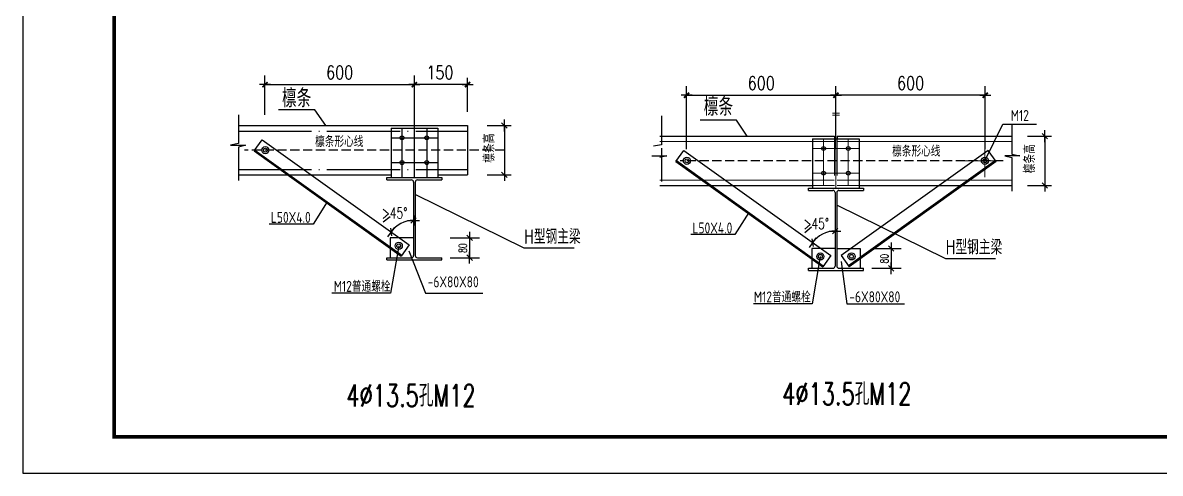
# Model space of a CAD drawing. Extents: x 69728788 to 150676229, y 15322671 to 43663798.
# Drawn here: x 75107584 to 75138666, y 20766103 to 20778425 of the extents above; entities that cross this region are included whole.
import ezdxf

# ---------------------------------------------------------------- set-up
doc = ezdxf.new("R2010")
doc.units = 0
doc.header["$LTSCALE"] = 1000
doc.header["$MEASUREMENT"] = 0
for name, pattern in [('CENTER', [2, 1.25, -0.25, 0.25, -0.25]), ('CENTERX2', [101.6, 63.5, -12.7, 12.7, -12.7]), ('DASH', [0.35, 0.25, -0.1]), ('DASHED2', [0.375, 0.25, -0.125]), ('DOTE', [2.42, 2, -0.2, 0.02, -0.2])]:
    doc.linetypes.add(name, pattern=pattern)
doc.layers.get('0').update_dxf_attribs({"linetype": 'CONTINUOUS'})
for name, color, linetype in [('AXIS', 3, 'CONTINUOUS'), ('CENTER', 4, 'CENTER'), ('DOTE', 251, 'DOTE'), ('PUB_DIM', 3, 'CONTINUOUS'), ('PUB_TEXT', 7, 'CONTINUOUS'), ('PUB_TITLE', 4, 'CONTINUOUS'), ('墙线', 2, 'CONTINUOUS'), ('尺寸', 3, 'CONTINUOUS')]:
    doc.layers.add(name, color=color, linetype=linetype)
doc.layers.add('轴线', color=1, linetype='CENTERX2', lineweight=13)
doc.styles.add('DIM_FONT', font='SIMPLEX.shx', dxfattribs={"width": 0.8})
doc.styles.add('HZ', font='txt', dxfattribs={"width": 0.7, "height": 5, "bigfont": 'STF:宋体'})
doc.styles.add('TSSD_Dimension', font='Tssdeng.shx', dxfattribs={"width": 0.7, "bigfont": 'hztxt.shx'})
doc.styles.add('正文', font='romans.shx', dxfattribs={"width": 0.71, "bigfont": 'hztxt.shx'})

msp = doc.modelspace()

# ---------------------------------------------------------------- linework, layer by layer
for p, q in [((75114353.4, 20776731.8), (75114053.4, 20776731.8)), ((75118134.6, 20776731.8), (75118434.6, 20776731.8)), ((75118434.6, 20776731.8), (75118134.6, 20776731.8)), ((75119589.1, 20776731.8), (75119889.1, 20776731.8)), ((75125873.3, 20776442.4), (75125573.3, 20776442.4)), ((75129654.4, 20776442.4), (75129954.4, 20776442.4)), ((75129954.4, 20776442.4), (75129654.4, 20776442.4)), ((75133735.6, 20776442.4), (75134035.6, 20776442.4)), ((75113475.8, 20775908.8), (75113475.8, 20775119.3)), ((75125035.6, 20775879.4), (75125035.6, 20775089.9)), ((75113475.8, 20775613.1), (75119739.1, 20775613.1)), ((75117647.1, 20775538.1), (75118922.1, 20775538.1)), ((75117647.1, 20775538.1), (75117647.1, 20774188)), ((75118922.1, 20775538.1), (75118922.1, 20774188)), ((75120819.6, 20775539.1), (75120669.6, 20775689.1)), ((75120744.6, 20775453.4), (75120744.6, 20775774.8)), ((75134613.3, 20775619.4), (75134613.3, 20774829.9)), ((75113908.8, 20774919), (75114128, 20775223.3)), ((75114128, 20775223.3), (75118141.6, 20772346)), ((75124995.6, 20775323.7), (75129766.9, 20775323.7)), ((75129166.9, 20775248.7), (75130441.9, 20775248.7)), ((75129166.9, 20775248.7), (75129166.9, 20773898.6)), ((75129766.9, 20775323.7), (75129766.9, 20775248.7)), ((75129841.9, 20775323.7), (75129841.9, 20775248.7)), ((75129841.9, 20775323.7), (75134613.3, 20775323.7)), ((75130441.9, 20775248.7), (75130441.9, 20773898.6)), ((75135585.6, 20775248.7), (75135435.6, 20775398.7)), ((75135510.6, 20775163), (75135510.6, 20775484.4)), ((75113475.8, 20775119.3), (75113257.7, 20775078.5)), ((75113257.7, 20775078.5), (75113666.5, 20775078.5)), ((75113666.5, 20775078.5), (75113475.8, 20775024)), ((75113475.8, 20775024), (75113475.8, 20774112.1)), ((75113908.8, 20774919), (75117922.4, 20772041.7)), ((75113926.3, 20774943.3), (75117939.9, 20772066.1)), ((75125035.6, 20775089.9), (75124817.6, 20775049.1)), ((75125035.6, 20774994.6), (75125035.6, 20774082.7)), ((75125428.6, 20774629.6), (75125647.8, 20774933.9)), ((75125647.8, 20774933.9), (75129661.4, 20772056.6)), ((75133961, 20774933.9), (75129947.4, 20772056.6)), ((75134180.2, 20774629.6), (75133961, 20774933.9)), ((75124777.6, 20774789.1), (75125186.3, 20774789.1)), ((75125186.3, 20774789.1), (75124995.6, 20774734.6)), ((75125428.6, 20774629.6), (75129442.2, 20771752.3)), ((75125446.2, 20774654), (75129459.8, 20771776.7)), ((75134162.7, 20774654), (75130149.1, 20771776.7)), ((75134180.2, 20774629.6), (75130166.6, 20771752.3)), ((75134831.3, 20774789.1), (75134422.5, 20774789.1)), ((75134422.5, 20774789.1), (75134613.3, 20774734.6)), ((75134613.3, 20774829.9), (75134831.3, 20774789.1)), ((75134613.3, 20774734.6), (75134613.3, 20773822.7)), ((75113475.8, 20774263), (75117647.1, 20774263)), ((75118922.1, 20774263), (75119739.1, 20774263)), ((75120669.6, 20774339.1), (75120819.6, 20774189.1)), ((75120744.6, 20774424.8), (75120744.6, 20774103.4)), ((75117534.6, 20774188), (75119034.6, 20774188)), ((75117534.6, 20774128), (75117534.6, 20774188)), ((75117534.6, 20774128), (75118202.1, 20774128)), ((75118262.1, 20774068), (75118262.1, 20772058)), ((75118307.1, 20774068), (75118307.1, 20772058)), ((75118367.1, 20774128), (75119034.6, 20774128)), ((75119034.6, 20774188), (75119034.6, 20774128)), ((75124995.6, 20773973.6), (75129166.9, 20773973.6)), ((75130441.9, 20773973.6), (75134613.3, 20773973.6)), ((75135435.6, 20774048.6), (75135585.6, 20773898.6)), ((75135510.6, 20774134.4), (75135510.6, 20773812.9)), ((75129054.4, 20773898.6), (75130554.4, 20773898.6)), ((75129054.4, 20773838.6), (75129054.4, 20773898.6)), ((75129054.4, 20773838.6), (75129721.9, 20773838.6)), ((75129781.9, 20773778.6), (75129781.9, 20771768.6)), ((75129826.9, 20773778.6), (75129826.9, 20771768.6)), ((75129886.9, 20773838.6), (75130554.4, 20773838.6)), ((75130554.4, 20773898.6), (75130554.4, 20773838.6)), ((75117619.8, 20773120.3), (75117431.5, 20772967.8)), ((75118101.4, 20773017.5), (75118422.8, 20773017.7)), ((75118187.1, 20772942.6), (75118337, 20773092.7)), ((75117739.8, 20772831.8), (75117552.3, 20772570.7)), ((75117628.8, 20772805.9), (75117663.2, 20772596.6)), ((75119795.9, 20772702), (75119795.9, 20772380.6)), ((75129139.6, 20772830.9), (75128951.3, 20772678.4)), ((75129621.2, 20772728.1), (75129942.6, 20772728.3)), ((75129707, 20772653.2), (75129856.9, 20772803.3)), ((75118262.1, 20772541.3), (75117625.5, 20772541.3)), ((75117625.5, 20772541.3), (75117625.5, 20771998)), ((75119720.9, 20772616.3), (75119870.9, 20772466.3)), ((75129259.6, 20772542.4), (75129072.1, 20772281.3)), ((75129148.7, 20772516.5), (75129183, 20772307.2)), ((75131315.7, 20772412.6), (75131315.7, 20772091.2)), ((75118141.6, 20772346), (75117922.4, 20772041.7)), ((75119870.9, 20771923), (75119720.9, 20772073)), ((75119795.9, 20771837.3), (75119795.9, 20772158.7)), ((75129781.9, 20772251.9), (75129145.3, 20772251.9)), ((75129145.3, 20772251.9), (75129145.3, 20771708.6)), ((75129826.9, 20772251.9), (75130463.5, 20772251.9)), ((75130463.5, 20772251.9), (75130463.5, 20771708.6)), ((75131240.7, 20772326.9), (75131390.7, 20772176.9)), ((75117534.6, 20771998), (75118202.1, 20771998)), ((75117534.6, 20771938), (75117534.6, 20771998)), ((75117534.6, 20771938), (75119034.6, 20771938)), ((75118367.1, 20771998), (75119034.6, 20771998)), ((75119034.6, 20771938), (75119034.6, 20771998)), ((75129661.4, 20772056.6), (75129442.2, 20771752.3)), ((75129947.4, 20772056.6), (75130166.6, 20771752.3)), ((75131390.7, 20771633.6), (75131240.7, 20771783.6)), ((75131315.7, 20771547.9), (75131315.7, 20771869.3)), ((75129054.4, 20771708.6), (75129721.9, 20771708.6)), ((75129054.4, 20771648.6), (75129054.4, 20771708.6)), ((75129054.4, 20771648.6), (75130554.4, 20771648.6)), ((75129886.9, 20771708.6), (75130554.4, 20771708.6)), ((75130554.4, 20771648.6), (75130554.4, 20771708.6))]:
    msp.add_line(p, q)
at = {"ltscale": 100}
for p, q in [((75119739.1, 20775613.1), (75119739.1, 20774263)), ((75132807.6, 20771969.4), (75129826.9, 20773438.8))]:
    msp.add_line(p, q, dxfattribs=at)
at = {"linetype": 'DASH'}
for p, q in [((75120744.6, 20774938), (75113646.1, 20774938)), ((75134376.8, 20774648.7), (75125544.8, 20774648.7))]:
    msp.add_line(p, q, dxfattribs=at)
at = {"const_width": 50}
for points in [[(75114273.4, 20776801.8), (75114133.4, 20776661.8)], [(75118214.6, 20776661.8), (75118354.6, 20776801.8)], [(75118354.6, 20776801.8), (75118214.6, 20776661.8)], [(75119669.1, 20776661.8), (75119809.1, 20776801.8)], [(75125793.3, 20776512.4), (75125653.3, 20776372.4)], [(75129734.4, 20776372.4), (75129874.4, 20776512.4)], [(75129874.4, 20776512.4), (75129734.4, 20776372.4)], [(75133815.6, 20776372.4), (75133955.6, 20776512.4)]]:
    msp.add_lwpolyline(points, dxfattribs=at)
for centre, radius in [((75117947.1, 20775275.5), 52.5), ((75118622.1, 20775275.5), 52.5), ((75114213.1, 20774938), 97.4), ((75114213.1, 20774938), 52.5), ((75129466.9, 20774986.2), 52.5), ((75130141.9, 20774986.2), 52.5), ((75117947.1, 20774600.5), 52.5), ((75118622.1, 20774600.5), 52.5), ((75125732.9, 20774648.7), 97.4), ((75125732.9, 20774648.7), 52.5), ((75133875.9, 20774648.7), 97.4), ((75133875.9, 20774648.7), 52.5), ((75129466.9, 20774311.2), 52.5), ((75130141.9, 20774311.2), 52.5), ((75117857.7, 20772323.4), 97.4), ((75117857.7, 20772323.4), 52.5), ((75129377.5, 20772034.1), 97.4), ((75129377.5, 20772034.1), 52.5), ((75130231.4, 20772034.1), 97.4), ((75130231.4, 20772034.1), 52.5)]:
    msp.add_circle(centre, radius)
for centre, start, end in [((75118202.1, 20774068), 0, 90), ((75118367.1, 20774068), 90, 180), ((75129721.9, 20773778.6), 0, 90), ((75129886.9, 20773778.6), 90, 180), ((75118202.1, 20772058), 270, 0), ((75118367.1, 20772058), 180, 270), ((75129721.9, 20771768.6), 270, 0), ((75129886.9, 20771768.6), 180, 270)]:
    msp.add_arc(centre, 60, start, end)
at = {"layer": 'AXIS'}
for p, q in [((75114203.4, 20775903), (75114203.4, 20776981.8)), ((75114204.4, 20776731.8), (75118283.6, 20776731.8)), ((75118284.6, 20775895.6), (75118284.6, 20776981.8)), ((75119738.1, 20776731.8), (75118285.6, 20776731.8)), ((75119739.1, 20775986.8), (75119739.1, 20776920)), ((75125723.3, 20774967), (75125723.3, 20776692.4)), ((75125724.3, 20776442.4), (75129803.4, 20776442.4)), ((75129804.4, 20774967), (75129804.4, 20776692.4)), ((75129804.4, 20774967), (75129804.4, 20776692.4)), ((75133884.6, 20776442.4), (75129805.4, 20776442.4)), ((75133885.6, 20774967), (75133885.6, 20776692.4))]:
    msp.add_line(p, q, dxfattribs=at)
at = {"layer": 'CENTER'}
for p, q in [((75118307.1, 20773063), (75118262.1, 20773063)), ((75118284.6, 20773153.6), (75118284.6, 20772882.1))]:
    msp.add_line(p, q, dxfattribs=at)
at = {"layer": 'DOTE', "linetype": 'DOTE'}
for p, q in [((75118284.6, 20774188), (75118284.6, 20776902.2)), ((75117947.1, 20775538.1), (75117947.1, 20774188)), ((75118622.1, 20775538.1), (75118622.1, 20774188)), ((75113475.8, 20775463.1), (75118247.1, 20775463.1)), ((75117647.1, 20775275.5), (75118922.1, 20775275.5)), ((75118322.1, 20775463.1), (75119739.1, 20775463.1)), ((75117647.1, 20774600.5), (75118922.1, 20774600.5)), ((75113475.8, 20774413), (75118247.1, 20774413)), ((75118322.1, 20774413), (75119739.1, 20774413))]:
    msp.add_line(p, q, dxfattribs=at)
at = {"layer": 'PUB_DIM'}
for p, q in [((75120275.6, 20775614.1), (75120930.2, 20775614.1)), ((75120744.6, 20775612), (75120744.6, 20774264.1)), ((75135041.7, 20775323.7), (75135696.3, 20775323.7)), ((75135510.6, 20775322.6), (75135510.6, 20773974.7)), ((75120275.6, 20774264.1), (75120930.2, 20774264.1)), ((75135041.7, 20773973.6), (75135696.3, 20773973.6)), ((75119265.1, 20772541.3), (75120063.7, 20772541.3)), ((75119795.9, 20772542.4), (75119795.9, 20772543.4)), ((75119795.9, 20772541.3), (75119795.9, 20771998)), ((75130784.9, 20772251.9), (75131583.6, 20772251.9)), ((75131315.7, 20772253), (75131315.7, 20772254.1)), ((75131315.7, 20772251.9), (75131315.7, 20771708.6)), ((75119265.1, 20771998), (75120063.7, 20771998)), ((75119795.9, 20771996.9), (75119795.9, 20771995.8)), ((75130784.9, 20771708.6), (75131583.6, 20771708.6)), ((75131315.7, 20771707.5), (75131315.7, 20771706.4))]:
    msp.add_line(p, q, dxfattribs=at)
at = {"layer": 'PUB_TEXT'}
for centre in [(75118262.1, 20772259.6), (75129781.9, 20771970.2)]:
    msp.add_arc(centre, 758, 90.08099, 144.28283, dxfattribs=at)
at = {"layer": 'PUB_TITLE'}
msp.add_lwpolyline([(75107584.3, 20766102.8), (75191684.3, 20766102.8), (75191684.3, 20825502.8), (75107584.3, 20825502.8)], close=True, dxfattribs=at)
at = {"layer": 'PUB_TITLE', "const_width": 100}
msp.add_lwpolyline([(75110084.3, 20767102.8), (75190684.3, 20767102.8), (75190684.3, 20824502.8), (75110084.3, 20824502.8)], close=True, dxfattribs=at)
at = {"layer": '墙线'}
for p, q in [((75133875.9, 20774648.7), (75134363.9, 20775652.7)), ((75134363.9, 20775652.7), (75135285.3, 20775652.7))]:
    msp.add_line(p, q, dxfattribs=at)
at = {"layer": '尺寸'}
for p, q in [((75115564.3, 20776046.3), (75114576.2, 20776046.3)), ((75115861.4, 20775613.1), (75115564.3, 20776046.3)), ((75127084.2, 20775757), (75126096.1, 20775757)), ((75127381.2, 20775323.7), (75127084.2, 20775757)), ((75121287.8, 20772258.8), (75118307.1, 20773728.2)), ((75115906.3, 20773522.7), (75115519.5, 20772919.3)), ((75127426.1, 20773233.4), (75127039.3, 20772629.9)), ((75115519.5, 20772919.3), (75114317.6, 20772919.3)), ((75127039.3, 20772629.9), (75125837.4, 20772629.9)), ((75117857.7, 20772323.4), (75117632.7, 20771029.9)), ((75118138, 20772188), (75118586.6, 20771027.7)), ((75122648.5, 20772258.8), (75121287.8, 20772258.8)), ((75129377.5, 20772034.1), (75129152.6, 20770740.6)), ((75129946.8, 20771898.6), (75130106.4, 20770738.3)), ((75134168.4, 20771969.4), (75132807.6, 20771969.4)), ((75117632.7, 20771029.9), (75116030.5, 20771029.9)), ((75118586.6, 20771027.7), (75120153.6, 20771027.7)), ((75129152.6, 20770740.6), (75127550.3, 20770740.6)), ((75130106.4, 20770738.3), (75131673.5, 20770738.3))]:
    msp.add_line(p, q, dxfattribs=at)
for points in [[(75115906.1, 20773522.8), (75115906.5, 20773523.8), (75115906.4, 20773522.7)], [(75127425.9, 20773233.4), (75127426.3, 20773234.4), (75127426.3, 20773233.3)]]:
    msp.add_solid(points, dxfattribs=at)
at = {"layer": '轴线', "ltscale": 0.02}
for p, q in [((75129804.4, 20773898.6), (75129804.4, 20776612.9)), ((75129466.9, 20775248.7), (75129466.9, 20773898.6)), ((75130141.9, 20775248.7), (75130141.9, 20773898.6)), ((75129166.9, 20774986.2), (75130441.9, 20774986.2)), ((75133327.9, 20774648.7), (75134376.8, 20774648.7)), ((75129166.9, 20774311.2), (75130441.9, 20774311.2))]:
    msp.add_line(p, q, dxfattribs=at)
at = {"layer": '轴线'}
for p, q in [((75129711.5, 20775951.1), (75129897.3, 20775951.1)), ((75129711.5, 20775895.4), (75129897.3, 20775895.4))]:
    msp.add_line(p, q, dxfattribs=at)
at = {"layer": '轴线', "linetype": 'DASHED2', "ltscale": 4}
for p, q in [((75129766.9, 20775248.7), (75129766.9, 20773973.6)), ((75129841.9, 20775248.7), (75129841.9, 20773973.6)), ((75129166.9, 20773973.6), (75129766.9, 20773973.6)), ((75130441.9, 20773973.6), (75129841.9, 20773973.6))]:
    msp.add_line(p, q, dxfattribs=at)
at = {"layer": '轴线', "linetype": 'DASHED2', "ltscale": 0.04}
for p, q in [((75124995.6, 20775173.7), (75129766.9, 20775173.7)), ((75129841.9, 20775173.7), (75134613.3, 20775173.7)), ((75124995.6, 20774123.6), (75129766.9, 20774123.6)), ((75129841.9, 20774123.6), (75134613.3, 20774123.6))]:
    msp.add_line(p, q, dxfattribs=at)
at = {"layer": '轴线', "ltscale": 50}
msp.add_line((75133875.9, 20775076.5), (75133875.9, 20774202.6), dxfattribs=at)

# ---------------------------------------------------------------- texts
at = {"style": '正文', "width": 0.71}
for s, height, p in [('檩条高', 300.01, (75120476.4, 20774596.4)), ('檩条高', 300.01, (75135242.4, 20774307)), ('80', 214.29, (75119717.1, 20772129.9)), ('80', 214.29, (75131236.9, 20771840.5))]:
    msp.add_text(s, height=height, rotation=90, dxfattribs=at).set_placement(p)
for p in [(75117398.8, 20773069.8), (75128918.6, 20772780.5)]:
    msp.add_text('>45°', height=300.01, dxfattribs=at).set_placement(p)
at = {"layer": 'AXIS', "color": 7, "style": 'DIM_FONT', "width": 0.8}
for s, p in [('600', (75115873.7, 20776881.8)), ('150', (75118613.1, 20776881.8)), ('600', (75127393.6, 20776592.4)), ('600', (75131474.7, 20776592.4))]:
    msp.add_text(s, height=360, dxfattribs=at).set_placement(p)
at = {"layer": 'PUB_TEXT'}
for s, height, style, width, p in [('檩条', 500, 'TSSD_Dimension', 0.8, (75114669.1, 20776111.5)), ('檩条', 500, 'TSSD_Dimension', 0.8, (75126194.1, 20775880)), ('M12', 300.01, 'TSSD_Dimension', 0.8, (75134583.3, 20775737.4)), ('檩条形心线', 300.01, 'TSSD_Dimension', 0.8, (75115573, 20775026.2)), ('檩条形心线', 300.01, 'TSSD_Dimension', 0.8, (75131341.1, 20774762.6)), ('L50X4.0', 300.01, 'TSSD_Dimension', 0.8, (75114362.5, 20772951.6)), ('H型钢主梁', 400, 'TSSD_Dimension', 0.8, (75121285, 20772375.2)), ('L50X4.0', 300.01, 'TSSD_Dimension', 0.8, (75125882.3, 20772662.2)), ('H型钢主梁', 400, 'TSSD_Dimension', 0.8, (75132804.8, 20772085.8)), ('-6X80X80', 300.01, 'TSSD_Dimension', 0.8, (75118649.2, 20771188.4)), ('M12普通螺栓', 300.01, 'TSSD_Dimension', 0.8, (75116083.6, 20771064.8)), ('M12普通螺栓', 300.01, 'TSSD_Dimension', 0.8, (75127563.4, 20770775.4)), ('-6X80X80', 300.01, 'TSSD_Dimension', 0.8, (75130169, 20770778.8)), ('4%%C13.5孔M12', 600, 'HZ', 0.7, (75116427.4, 20767928.9)), ('4%%C13.5孔M12', 600, 'HZ', 0.7, (75128337.9, 20767973.7))]:
    msp.add_text(s, height=height, dxfattribs=dict(at, style=style, width=width)).set_placement(p)

doc.saveas('drawing.dxf')
